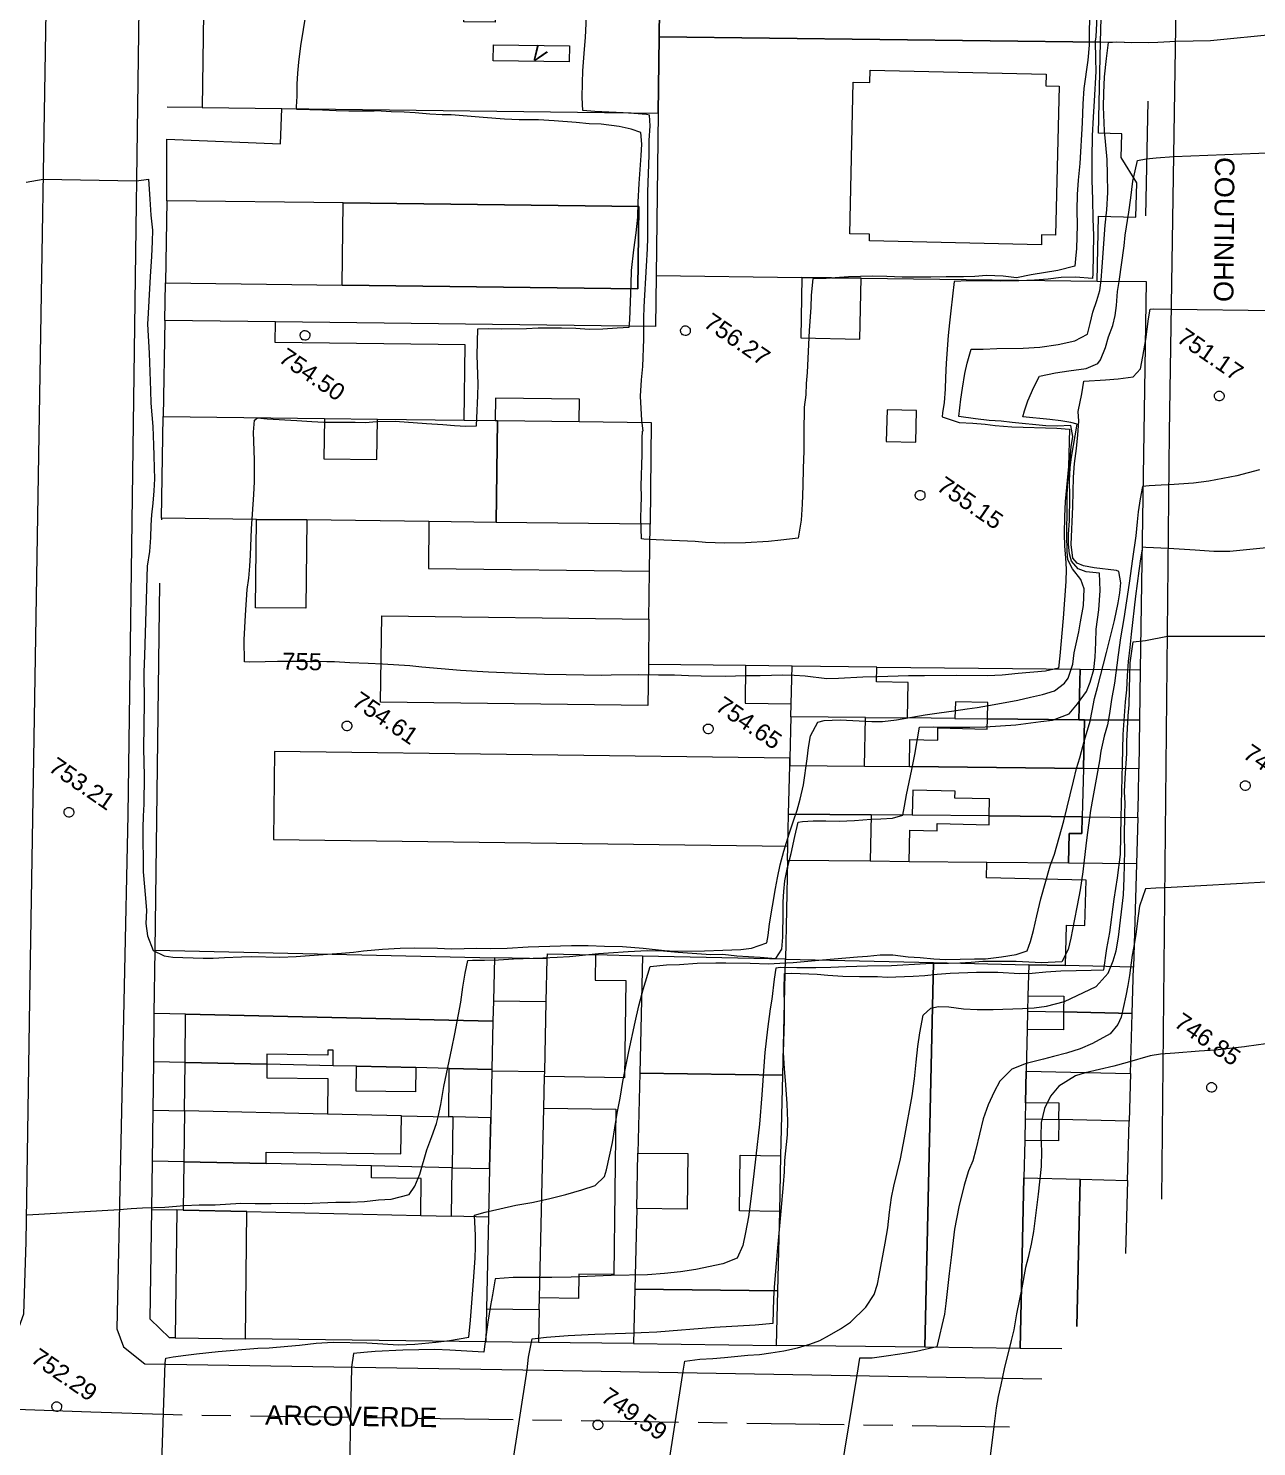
# Model space of a CAD drawing. Header units: metres. Extents: x 322294 to 7190115, y 7390841 to 10157759.
# Drawn here: x 323814.8 to 323940.9, y 7393465.1 to 7393610.8 of the extents above; entities that cross this region are included whole.
import ezdxf
from ezdxf.enums import TextEntityAlignment as Align

# ---------------------------------------------------------------- set-up
doc = ezdxf.new("R2010")
doc.units = ezdxf.units.M
doc.linetypes.add('T09', pattern=[17, 10, -2, 3, -2])
doc.layers.get('0').update_dxf_attribs({"lineweight": 18})
for name, color, linetype, lineweight in [('100_SIST_VIARIO_MEIO_FIO', 1, 'Continuous', 18), ('160_P_SIMP_ASF_TOP', 7, 'Continuous', 18), ('206_MURO_E_MURO_ARRIMO', 7, 'Continuous', 18), ('214_PROJ_BEIRAL_EDIF', 10, 'Continuous', 18), ('508_LM_SETOR_FISCAL', 136, 'T09', 18), ('600_CURVA_MESTRA', 14, 'Continuous', 18), ('602_CURVA_MESTRA_TOP', 24, 'Continuous', 18), ('604_CURVA_INTERM', 7, 'Continuous', 18), ('606_PTO_COTADO', 7, 'Continuous', 18), ('608_PTO_COTADO_INTERVIA', 1, 'Continuous', 18), ('624_SEGM_CURVA_MESTRA', 14, 'Continuous', 18), ('626_SEGM_CURVA_INTERM', 7, 'Continuous', 18)]:
    doc.layers.add(name, color=color, linetype=linetype, lineweight=lineweight)
doc.styles.add('Style-Arial', font='arial.ttf', dxfattribs={"height": 1.75})

# ---------------------------------------------------------------- blocks, each defined once
blk = doc.blocks.new('SP09')
at = {"color": 0, "linetype": 'Continuous'}
blk.add_lwpolyline([(-0.03, -0.51), (-0.14, -0.49), (-0.24, -0.46), (-0.31, -0.42), (-0.35, -0.39), (-0.42, -0.31), (-0.47, -0.24), (-0.51, -0.15), (-0.52, -0.09), (-0.52, 0.03), (-0.51, 0.11), (-0.48, 0.2), (-0.44, 0.27), (-0.4, 0.33), (-0.32, 0.39), (-0.23, 0.44), (-0.15, 0.48), (-0.1, 0.48), (-0.03, 0.48), (0.08, 0.48), (0.19, 0.44), (0.27, 0.4), (0.35, 0.32), (0.41, 0.23), (0.46, 0.11), (0.48, 0.03), (0.48, -0.03), (0.47, -0.08), (0.44, -0.21), (0.38, -0.3), (0.31, -0.38), (0.23, -0.44), (0.1, -0.49), (0.02, -0.51)], close=True, dxfattribs=at)
blk = doc.blocks.new('SP10')
at = {"color": 0, "linetype": 'Continuous'}
blk.add_lwpolyline([(-0.03, -0.51), (-0.14, -0.49), (-0.24, -0.46), (-0.31, -0.42), (-0.35, -0.39), (-0.42, -0.31), (-0.47, -0.24), (-0.51, -0.15), (-0.52, -0.09), (-0.52, 0.03), (-0.51, 0.11), (-0.48, 0.2), (-0.44, 0.27), (-0.4, 0.33), (-0.32, 0.39), (-0.23, 0.44), (-0.15, 0.48), (-0.1, 0.48), (-0.03, 0.48), (0.08, 0.48), (0.19, 0.44), (0.27, 0.4), (0.35, 0.32), (0.41, 0.23), (0.46, 0.11), (0.48, 0.03), (0.48, -0.03), (0.47, -0.08), (0.44, -0.21), (0.38, -0.3), (0.31, -0.38), (0.23, -0.44), (0.1, -0.49), (0.02, -0.51)], close=True, dxfattribs=at)

msp = doc.modelspace()

# ---------------------------------------------------------------- linework, layer by layer
at = {"layer": '100_SIST_VIARIO_MEIO_FIO'}
msp.add_lwpolyline([(323814.503, 7393486.094), (323814.272, 7393478.676), (323813.266, 7393475.902), (323811.73, 7393474.417), (323810.037, 7393473.714), (323717.84, 7393474.507), (323711.518, 7393474.609), (323708.275, 7393478.081), (323706.904, 7393518.817), (323706.725, 7393547.455), (323703.961, 7393677.601), (323704.617, 7393679.146), (323707.65, 7393680.853), (323709.296, 7393681.276), (323796.963, 7393679.866), (323812.382, 7393679.714), (323814.535, 7393678.986), (323816.455, 7393677.487), (323817.21, 7393676.281), (323817.574, 7393674.769), (323814.87, 7393510.927)], close=True, dxfattribs=at)
for points in [[(323931.209, 7393490.49), (323931.987, 7393569.289), (323933.633, 7393674.5), (323933.02, 7393676.011), (323931.361, 7393677.428), (323929.851, 7393677.844), (323832.274, 7393679.29), (323830.614, 7393679.009), (323829.236, 7393678.219), (323827.214, 7393675.605), (323826.76, 7393673.794), (323826.124, 7393615.368), (323824.97, 7393529.994)], [(323824.97, 7393529.994), (323823.843, 7393477.166), (323824.537, 7393475.332), (323826.706, 7393473.578), (323867.726, 7393472.931), (323918.866, 7393472.022)]]:
    msp.add_lwpolyline(points, dxfattribs=at)
at = {"layer": '206_MURO_E_MURO_ARRIMO'}
for p, q in [((323929.767, 7393603.315), (323929.517, 7393591.544)), ((323929.585, 7393584.781), (323928.979, 7393544.897)), ((323828.443, 7393560.471), (323828.441, 7393560.313)), ((323827.78, 7393516.089), (323828.276, 7393553.794)), ((323928.587, 7393524.942), (323928.293, 7393514.336)), ((323827.629, 7393504.616), (323827.694, 7393509.585)), ((323827.564, 7393499.649), (323827.629, 7393504.616)), ((323827.495, 7393494.413), (323827.564, 7393499.649)), ((323827.429, 7393489.438), (323827.495, 7393494.413)), ((323827.281, 7393478.167), (323827.429, 7393489.438)), ((323829.253, 7393476.233), (323827.281, 7393478.167)), ((323829.844, 7393476.226), (323829.253, 7393476.233)), ((323861.739, 7393475.834), (323837.046, 7393476.137)), ((323867.167, 7393475.767), (323861.739, 7393475.834)), ((323876.937, 7393475.647), (323867.167, 7393475.767))]:
    msp.add_line(p, q, dxfattribs=at)
for points in [[(323929.834, 7393609.328), (323924.905, 7393609.389)], [(323832.622, 7393602.668), (323829.002, 7393602.713)], [(323924.546, 7393584.843), (323929.585, 7393584.781)], [(323878.501, 7393550.087), (323878.561, 7393555.018)], [(323888.431, 7393545.318), (323878.445, 7393545.445)], [(323901.932, 7393545.169), (323893.204, 7393545.257)], [(323893.086, 7393540.063), (323893.117, 7393541.4)], [(323900.769, 7393539.986), (323905.057, 7393539.943)], [(323909.943, 7393539.893), (323913.274, 7393539.86)], [(323913.461, 7393529.868), (323905.563, 7393529.946)], [(323877.835, 7393515.48), (323873.024, 7393515.589)], [(323917.409, 7393509.823), (323921.107, 7393509.739)], [(323830.852, 7393504.543), (323827.629, 7393504.616)], [(323846.052, 7393504.201), (323839.252, 7393504.354)], [(323827.564, 7393499.649), (323830.791, 7393499.576)], [(323853.081, 7393499.072), (323857.942, 7393498.962)], [(323917.159, 7393498.742), (323920.616, 7393498.664)], [(323830.727, 7393494.34), (323827.495, 7393494.413)], [(323877.25, 7393489.525), (323877.379, 7393495.232)], [(323858.294, 7393493.716), (323850.002, 7393493.904)], [(323827.429, 7393489.438), (323830.008, 7393489.379)], [(323855.067, 7393488.814), (323858.231, 7393488.743)], [(323861.816, 7393479.224), (323861.739, 7393475.834)], [(323867.243, 7393479.156), (323867.167, 7393475.767)]]:
    msp.add_lwpolyline(points, dxfattribs=at)
at = {"layer": '214_PROJ_BEIRAL_EDIF'}
for points in [[(323832.622, 7393602.668), (323840.798, 7393602.567), (323879.446, 7393602.088), (323879.544, 7393609.951), (323879.718, 7393623.95), (323873.514, 7393624.027), (323862.859, 7393624.16), (323862.703, 7393611.461), (323859.489, 7393611.494), (323859.522, 7393614.478), (323849.877, 7393614.597), (323849.846, 7393611.982), (323837.235, 7393612.14), (323837.266, 7393614.752), (323832.774, 7393614.807)], [(323924.905, 7393609.389), (323879.544, 7393609.951), (323879.446, 7393602.088), (323879.239, 7393585.407), (323894.229, 7393585.221), (323900.313, 7393585.145), (323924.546, 7393584.843), (323924.696, 7393591.515), (323928.534, 7393591.418), (323928.613, 7393594.928), (323927.029, 7393597.554), (323927.083, 7393599.966), (323924.684, 7393600.022)], [(323870.338, 7393609.016), (323870.323, 7393607.365), (323862.507, 7393607.461), (323862.523, 7393609.111)], [(323919.296, 7393606.116), (323919.261, 7393604.916), (323920.634, 7393604.884), (323920.283, 7393589.569), (323918.838, 7393589.602), (323918.822, 7393588.57), (323901.153, 7393588.971), (323901.17, 7393589.65), (323899.14, 7393589.696), (323899.489, 7393605.291), (323901.195, 7393605.249), (323901.222, 7393606.528)], [(323840.798, 7393602.567), (323879.446, 7393602.088), (323879.239, 7393585.407), (323879.174, 7393580.165), (323840.134, 7393580.645), (323828.778, 7393580.784), (323828.842, 7393584.658), (323846.987, 7393584.432), (323877.369, 7393584.058), (323877.472, 7393592.486), (323847.082, 7393592.865), (323828.981, 7393593.091), (323828.995, 7393599.411), (323840.647, 7393598.929)], [(323828.981, 7393593.091), (323828.842, 7393584.658), (323846.987, 7393584.432), (323847.082, 7393592.865)], [(323846.987, 7393584.432), (323847.082, 7393592.865), (323877.472, 7393592.486), (323877.369, 7393584.058)], [(323900.313, 7393585.145), (323894.229, 7393585.221), (323894.093, 7393579.007), (323900.168, 7393578.868)], [(323840.134, 7393580.645), (323828.778, 7393580.784), (323828.616, 7393570.926), (323845.165, 7393570.722), (323850.615, 7393570.656), (323859.525, 7393570.546), (323859.622, 7393578.28), (323840.107, 7393578.516)], [(323862.72, 7393570.507), (323862.936, 7393570.504), (323871.342, 7393570.401), (323871.369, 7393572.689), (323862.747, 7393572.792)], [(323845.165, 7393570.722), (323845.117, 7393566.582), (323850.561, 7393566.512), (323850.615, 7393570.656), (323859.525, 7393570.546), (323862.72, 7393570.507), (323862.936, 7393570.504), (323862.801, 7393560.045), (323855.904, 7393560.131), (323843.371, 7393560.286), (323838.202, 7393560.35), (323828.443, 7393560.471), (323828.616, 7393570.926)], [(323871.342, 7393570.401), (323878.747, 7393570.31), (323878.62, 7393559.849), (323862.801, 7393560.045), (323862.936, 7393570.504)], [(323905.995, 7393571.539), (323902.962, 7393571.606), (323902.884, 7393568.362), (323905.926, 7393568.289)], [(323838.202, 7393560.35), (323843.371, 7393560.286), (323843.265, 7393551.217), (323838.09, 7393551.273)], [(323878.561, 7393555.018), (323878.62, 7393559.849), (323862.801, 7393560.045), (323855.904, 7393560.131), (323855.847, 7393555.298)], [(323878.501, 7393550.087), (323878.445, 7393545.445), (323878.396, 7393541.235), (323850.94, 7393541.579), (323851.052, 7393550.426)], [(323893.117, 7393541.4), (323893.204, 7393545.257), (323888.431, 7393545.318), (323888.381, 7393541.458)], [(323909.943, 7393539.893), (323905.057, 7393539.943), (323905.143, 7393543.571), (323901.893, 7393543.641), (323901.932, 7393545.169), (323922.801, 7393544.959), (323922.684, 7393539.765), (323913.274, 7393539.86), (323913.313, 7393541.535), (323909.982, 7393541.611)], [(323923.247, 7393539.759), (323922.684, 7393539.765), (323922.801, 7393544.959), (323928.979, 7393544.897), (323928.9, 7393539.703)], [(323892.973, 7393535.058), (323900.66, 7393534.982), (323900.769, 7393539.986), (323893.086, 7393540.063), (323892.991, 7393535.823)], [(323923.135, 7393534.761), (323905.258, 7393534.937), (323905.322, 7393537.714), (323908.167, 7393537.655), (323908.192, 7393538.911), (323913.249, 7393538.79), (323913.274, 7393539.86), (323922.684, 7393539.765), (323923.247, 7393539.759)], [(323923.135, 7393534.761), (323923.247, 7393539.759), (323928.9, 7393539.703), (323928.824, 7393534.705)], [(323892.991, 7393535.823), (323840.051, 7393536.483), (323839.948, 7393527.437), (323892.786, 7393526.778), (323892.86, 7393530.072), (323892.973, 7393535.058)], [(323900.66, 7393534.982), (323905.258, 7393534.937), (323923.135, 7393534.761), (323923.024, 7393529.773), (323913.461, 7393529.868), (323913.501, 7393531.622), (323909.932, 7393531.704), (323909.947, 7393532.434), (323905.621, 7393532.526), (323905.563, 7393529.946), (323901.347, 7393529.988), (323892.86, 7393530.072), (323892.973, 7393535.058)], [(323923.135, 7393534.761), (323923.024, 7393529.773), (323928.72, 7393529.717), (323928.783, 7393531.985), (323928.824, 7393534.705)], [(323892.86, 7393530.072), (323901.347, 7393529.988), (323901.238, 7393525.213), (323892.752, 7393525.297), (323892.786, 7393526.778)], [(323921.611, 7393525.011), (323913.222, 7393525.094), (323905.251, 7393525.173), (323905.318, 7393528.405), (323908.099, 7393528.341), (323908.117, 7393529.093), (323913.441, 7393528.971), (323913.461, 7393529.868), (323923.024, 7393529.773), (323922.985, 7393528.054), (323921.684, 7393528.085)], [(323921.611, 7393525.011), (323921.684, 7393528.085), (323922.985, 7393528.054), (323923.024, 7393529.773), (323928.72, 7393529.717), (323928.587, 7393524.942)], [(323921.292, 7393514.495), (323921.385, 7393518.664), (323923.298, 7393518.625), (323923.409, 7393523.278), (323913.188, 7393523.507), (323913.222, 7393525.094), (323905.251, 7393525.173), (323901.238, 7393525.213), (323892.752, 7393525.297), (323892.523, 7393515.148), (323907.741, 7393514.803), (323917.516, 7393514.581)], [(323862.533, 7393510.885), (323862.486, 7393508.797), (323830.912, 7393509.512), (323827.694, 7393509.585), (323827.78, 7393516.089), (323862.633, 7393515.297)], [(323862.533, 7393510.885), (323867.959, 7393510.817), (323868.057, 7393515.174), (323862.633, 7393515.297)], [(323873.024, 7393515.589), (323872.991, 7393512.994), (323876.127, 7393512.953), (323876.004, 7393502.975), (323867.784, 7393503.081), (323867.795, 7393503.566), (323867.959, 7393510.817), (323868.057, 7393515.174), (323868.069, 7393515.701)], [(323892.523, 7393515.148), (323877.835, 7393515.48), (323877.564, 7393503.432), (323892.253, 7393503.244)], [(323891.751, 7393481.075), (323891.936, 7393489.238), (323892.066, 7393494.959), (323892.253, 7393503.244), (323892.523, 7393515.148), (323907.741, 7393514.803), (323906.85, 7393475.279), (323891.625, 7393475.466)], [(323917.159, 7393498.742), (323917.109, 7393496.524), (323917.023, 7393492.667), (323916.629, 7393475.159), (323906.85, 7393475.279), (323907.741, 7393514.803), (323917.516, 7393514.581), (323917.444, 7393511.398), (323917.409, 7393509.823), (323917.366, 7393507.929), (323917.269, 7393503.639), (323917.197, 7393500.403)], [(323921.107, 7393509.739), (323928.161, 7393509.578), (323928.293, 7393514.336), (323921.292, 7393514.495), (323917.516, 7393514.581), (323917.444, 7393511.398), (323921.124, 7393511.35)], [(323858.001, 7393503.932), (323854.562, 7393504.009), (323848.473, 7393504.146), (323846.052, 7393504.201), (323846.07, 7393505.806), (323845.537, 7393505.807), (323845.531, 7393505.302), (323839.263, 7393505.392), (323839.252, 7393504.354), (323830.852, 7393504.543), (323830.912, 7393509.512), (323862.486, 7393508.797), (323862.373, 7393503.833)], [(323921.107, 7393509.739), (323921.088, 7393507.883), (323917.366, 7393507.929), (323917.269, 7393503.639), (323927.989, 7393503.395), (323928.161, 7393509.578)], [(323830.852, 7393504.543), (323839.252, 7393504.354), (323839.237, 7393502.948), (323845.53, 7393502.878), (323845.489, 7393499.243), (323830.791, 7393499.576)], [(323848.473, 7393504.146), (323854.562, 7393504.009), (323854.53, 7393501.522), (323848.445, 7393501.595)], [(323862.261, 7393498.864), (323858.361, 7393498.952), (323857.942, 7393498.962), (323858.001, 7393503.932), (323862.373, 7393503.833), (323862.369, 7393503.631)], [(323867.784, 7393503.081), (323867.795, 7393503.566), (323862.369, 7393503.631), (323862.261, 7393498.864), (323862.142, 7393493.629), (323862.03, 7393488.657), (323861.816, 7393479.224), (323867.243, 7393479.156), (323867.27, 7393480.349), (323867.71, 7393499.831)], [(323891.936, 7393489.238), (323887.806, 7393489.294), (323887.883, 7393495.013), (323892.066, 7393494.959), (323892.253, 7393503.244), (323877.564, 7393503.432), (323877.379, 7393495.232), (323882.501, 7393495.174), (323882.43, 7393489.464), (323877.25, 7393489.525), (323877.064, 7393481.256), (323891.751, 7393481.075)], [(323920.616, 7393498.664), (323920.635, 7393500.361), (323917.197, 7393500.403), (323917.269, 7393503.639), (323927.989, 7393503.395), (323927.853, 7393498.501)], [(323830.727, 7393494.34), (323839.182, 7393494.148), (323839.194, 7393495.315), (323853.03, 7393495.142), (323853.081, 7393499.072), (323845.489, 7393499.243), (323830.791, 7393499.576)], [(323858.361, 7393498.952), (323858.294, 7393493.716), (323862.142, 7393493.629), (323862.261, 7393498.864)], [(323867.27, 7393480.349), (323867.71, 7393499.831), (323875.105, 7393499.735), (323874.896, 7393482.735), (323871.299, 7393482.776), (323871.272, 7393480.297)], [(323920.616, 7393498.664), (323920.591, 7393496.476), (323917.109, 7393496.524), (323917.023, 7393492.667), (323922.8, 7393492.536), (323927.684, 7393492.426), (323927.853, 7393498.501)], [(323850.002, 7393493.904), (323839.182, 7393494.148), (323830.727, 7393494.34), (323830.666, 7393489.365), (323837.204, 7393489.217), (323855.067, 7393488.814), (323855.108, 7393492.602), (323849.989, 7393492.668)], [(323858.231, 7393488.743), (323858.294, 7393493.716), (323862.142, 7393493.629), (323862.03, 7393488.657)], [(323830.666, 7393489.365), (323830.008, 7393489.379), (323829.844, 7393476.226), (323837.046, 7393476.137), (323837.204, 7393489.217)], [(323876.937, 7393475.647), (323891.625, 7393475.466), (323891.751, 7393481.075), (323877.064, 7393481.256)]]:
    msp.add_lwpolyline(points, close=True, dxfattribs=at)
for points in [[(323879.718, 7393623.95), (323879.544, 7393609.951), (323924.905, 7393609.389), (323925.053, 7393615.7)], [(323916.629, 7393475.159), (323917.023, 7393492.667), (323922.8, 7393492.536), (323922.455, 7393477.392)], [(323922.455, 7393477.392), (323922.8, 7393492.536), (323927.684, 7393492.426)], [(323927.684, 7393492.426), (323927.476, 7393484.904)], [(323920.927, 7393475.106), (323916.629, 7393475.159)]]:
    msp.add_lwpolyline(points, dxfattribs=at)
at = {"layer": '508_LM_SETOR_FISCAL'}
msp.add_lwpolyline([(323915.551, 7393467.062), (323829.626, 7393468.313), (323821.162, 7393468.607), (323807.948, 7393469.065), (323790.991, 7393468.937), (323762.07, 7393469.059), (323744.269, 7393469.368), (323702.866, 7393469.985), (323690.669, 7393470.167), (323616.945, 7393471.187), (323593.692, 7393471.468)], dxfattribs=at)
at = {"layer": '600_CURVA_MESTRA', "elevation": 755}
for points in [[(323924.594, 7393613.384), (323924.422, 7393609.95), (323924.36, 7393609.507), (323924.392, 7393607.678), (323924.398, 7393606.378), (323924.242, 7393603.356), (323924.129, 7393601.688), (323924.037, 7393599.75), (323924.002, 7393597.471), (323924.003, 7393595.191), (323924.067, 7393593.232), (323924.107, 7393591.239), (323924.168, 7393589.524), (323924.101, 7393585.606), (323924.078, 7393585.113), (323922.338, 7393585.227), (323920.848, 7393585.193), (323919.525, 7393585.033), (323918.112, 7393584.935), (323916.494, 7393584.856), (323914.577, 7393584.836), (323911.266, 7393584.851), (323909.864, 7393584.806), (323909.531, 7393581.773), (323909.377, 7393580.557), (323909.246, 7393579.252), (323909.045, 7393576.395), (323908.957, 7393574.94), (323908.936, 7393573.742), (323908.849, 7393572.359), (323908.646, 7393571.286), (323908.625, 7393570.9), (323910.392, 7393570.295), (323911.762, 7393570.241), (323913.033, 7393570.133), (323914.066, 7393569.995), (323915.798, 7393569.851), (323920.417, 7393569.727), (323921.725, 7393569.619), (323921.601, 7393565.776), (323921.249, 7393562.186), (323921.185, 7393560.641), (323921.154, 7393558.88), (323921.204, 7393557.609), (323921.305, 7393556.413), (323921.353, 7393555.228), (323921.343, 7393553.974), (323921.069, 7393550.197), (323920.731, 7393546.343), (323920.575, 7393545.055), (323919.249, 7393544.765), (323916.421, 7393544.496), (323914.799, 7393544.323), (323913.284, 7393544.27), (323910.05, 7393544.293), (323906.822, 7393544.287), (323905.182, 7393544.284), (323901.994, 7393544.178), (323900.482, 7393544.148), (323897.97, 7393544.002), (323896.771, 7393543.951), (323894.567, 7393544.238), (323893.436, 7393544.322), (323892.246, 7393544.337), (323889.941, 7393544.281), (323888.473, 7393544.281), (323887.396, 7393544.231), (323886.356, 7393544.217), (323883.863, 7393544.24), (323882.56, 7393544.285), (323881.129, 7393544.356), (323879.476, 7393544.35), (323877.419, 7393544.39), (323874.633, 7393544.324), (323873.631, 7393544.295), (323869.999, 7393544.373), (323867.789, 7393544.421), (323862.033, 7393544.656), (323859.137, 7393544.835), (323855.161, 7393545.172), (323853.939, 7393545.282), (323851.137, 7393545.457), (323849.674, 7393545.551), (323847.772, 7393545.606), (323846.204, 7393545.723), (323845.433, 7393545.727)], [(323840.347, 7393545.737), (323839.075, 7393545.724), (323837.457, 7393545.681), (323836.946, 7393545.698), (323836.941, 7393547.987), (323837.066, 7393550.515), (323837.226, 7393553.127), (323837.394, 7393554.321), (323837.514, 7393555.548), (323837.593, 7393556.664), (323837.688, 7393559.377), (323837.928, 7393562.897), (323837.996, 7393564.198), (323837.997, 7393566.475), (323837.873, 7393569.309), (323837.97, 7393570.559), (323838.285, 7393570.773), (323839.286, 7393570.674), (323842.331, 7393570.518), (323843.874, 7393570.405), (323845.098, 7393570.352), (323846.358, 7393570.333), (323848.33, 7393570.34), (323849.346, 7393570.311), (323850.541, 7393570.417), (323852.454, 7393570.438), (323855.667, 7393570.203), (323857.333, 7393570.098), (323858.547, 7393569.995), (323859.705, 7393569.932), (323860.779, 7393569.947), (323860.842, 7393570.752), (323860.939, 7393573.081), (323860.966, 7393574.24), (323860.865, 7393577.216), (323860.913, 7393579.929), (323862.05, 7393579.95), (323863.407, 7393579.921), (323865.929, 7393579.977), (323867.144, 7393580.027), (323869.531, 7393580.048), (323871.005, 7393580.009), (323872.381, 7393579.902), (323873.783, 7393579.914), (323875.232, 7393580.017), (323876.479, 7393580.087), (323876.536, 7393580.87), (323876.666, 7393584.517), (323876.727, 7393585.93), (323876.942, 7393588.034), (323877.185, 7393589.786), (323877.369, 7393591.416), (323877.405, 7393592.935), (323877.495, 7393594.85), (323877.699, 7393597.733), (323877.764, 7393598.92), (323877.681, 7393600.108), (323876.692, 7393600.463), (323875.436, 7393600.72), (323873.609, 7393600.957), (323872.35, 7393601.002), (323871.044, 7393601.13), (323868.762, 7393601.312), (323867.173, 7393601.403), (323865.182, 7393601.402), (323863.683, 7393601.473), (323861.489, 7393601.635), (323859.437, 7393601.834), (323858.179, 7393601.911), (323857.258, 7393601.93), (323855.988, 7393602), (323854.483, 7393602.135), (323853.354, 7393602.2), (323852.018, 7393602.223), (323850.494, 7393602.316), (323850.273, 7393602.304), (323847.692, 7393602.309), (323846.376, 7393602.332), (323844.964, 7393602.403), (323842.319, 7393602.487), (323842.307, 7393602.76), (323842.359, 7393603.829), (323842.366, 7393605.084), (323842.439, 7393606.188), (323842.536, 7393607.339), (323842.753, 7393609.015), (323843.286, 7393612.359)]]:
    msp.add_lwpolyline(points, dxfattribs=at)
at = {"layer": '600_CURVA_MESTRA', "elevation": 750, "flags": 128}
msp.add_lwpolyline([(323864.438, 7393462.758), (323866.008, 7393472.958), (323866.118, 7393474.264), (323866.517, 7393476.137), (323867.97, 7393476.293), (323870.219, 7393476.497), (323872.936, 7393476.622), (323876.111, 7393476.725), (323879.313, 7393476.87), (323885.253, 7393477.345), (323889.427, 7393477.563), (323891.265, 7393477.733), (323891.349, 7393480.295), (323891.405, 7393481.457), (323891.6, 7393483.881), (323891.722, 7393485.119), (323892.08, 7393489.25), (323892.343, 7393492.004), (323892.446, 7393493.304), (323892.467, 7393494.465), (323892.725, 7393497.089), (323892.771, 7393498.5), (323892.703, 7393500.293), (323892.586, 7393502.228), (323892.417, 7393503.908), (323892.316, 7393505.565), (323892.423, 7393508.887), (323892.429, 7393510.434), (323892.391, 7393511.988), (323892.429, 7393513.671), (323893.173, 7393513.731), (323895.779, 7393513.606), (323896.868, 7393513.514), (323898.426, 7393513.416), (323900.139, 7393513.369), (323901.981, 7393513.367), (323902.99, 7393513.318), (323905.643, 7393513.403), (323906.842, 7393513.49), (323908.106, 7393513.618), (323909.447, 7393513.717), (323912.147, 7393513.818), (323914.344, 7393513.804), (323916.572, 7393513.695), (323917.882, 7393513.73), (323919.284, 7393513.848), (323920.811, 7393513.953), (323922.393, 7393513.997), (323923.935, 7393514.018), (323925.234, 7393514.073), (323925.553, 7393516.255), (323925.844, 7393517.899), (323926.285, 7393521.319), (323926.64, 7393523.5), (323926.952, 7393525.917), (323927.031, 7393529.73), (323927.149, 7393535.19), (323927.222, 7393538.232), (323927.462, 7393541.607), (323927.584, 7393542.846), (323927.658, 7393544.298), (323927.774, 7393545.758), (323927.939, 7393547.185), (323928.074, 7393548.548), (323928.526, 7393552.444), (323928.882, 7393555.05), (323929.05, 7393556.304), (323929.235, 7393557.511), (323929.554, 7393557.499), (323931.869, 7393557.4), (323934.625, 7393557.214), (323936.522, 7393557.074), (323938.169, 7393557.085), (323942.616, 7393557.53)], dxfattribs=at)
at = {"layer": '604_CURVA_INTERM', "flags": 128}
for points, elevation in [([(323923.806, 7393612.288), (323923.73, 7393610.727), (323923.725, 7393609.093), (323923.6, 7393607.531), (323923.193, 7393604.621), (323923.076, 7393603.052), (323923.001, 7393601.103), (323922.783, 7393596.912), (323922.611, 7393595.211), (323922.5, 7393593.723), (323922.474, 7393592.129), (323922.496, 7393590.586), (323922.432, 7393588.193), (323922.321, 7393587.13), (323922.261, 7393586.37), (323920.527, 7393585.91), (323917.775, 7393585.469), (323916.276, 7393585.175), (323914.886, 7393585.34), (323913.195, 7393585.42), (323911.971, 7393585.314), (323910.825, 7393585.287), (323909.049, 7393585.279), (323907.473, 7393585.244), (323904.508, 7393585.252), (323902.945, 7393585.306), (323901.494, 7393585.33), (323900.252, 7393585.321), (323899.017, 7393585.27), (323896.71, 7393585.106), (323895.353, 7393585.054), (323895.159, 7393583.393), (323895.131, 7393582.114), (323894.962, 7393579.745), (323894.751, 7393575.44), (323894.659, 7393574.315), (323894.616, 7393573.156), (323894.461, 7393571.868), (323894.424, 7393569.25), (323894.419, 7393567.351), (323894.358, 7393565.598), (323894.326, 7393563.801), (323894.257, 7393561.897), (323894.153, 7393560.259), (323893.84, 7393558.424), (323892.048, 7393558.197), (323890.796, 7393558.086), (323888.412, 7393557.95), (323886.317, 7393557.919), (323884.326, 7393557.987), (323883.268, 7393558.07), (323879.237, 7393558.238), (323877.995, 7393558.301), (323877.729, 7393558.338), (323877.685, 7393560.502), (323877.719, 7393561.595), (323877.727, 7393562.668), (323877.703, 7393563.8), (323877.82, 7393567.03), (323877.802, 7393568.703), (323877.848, 7393569.423), (323877.909, 7393569.452), (323877.791, 7393570.499), (323877.646, 7393573), (323877.744, 7393574.682), (323877.874, 7393576.069), (323877.989, 7393578.862), (323877.976, 7393581.028), (323878.021, 7393582.181), (323878.239, 7393586.36), (323878.347, 7393588.159), (323878.39, 7393589.268), (323878.402, 7393591.411), (323878.378, 7393593.998), (323878.515, 7393597.785), (323878.517, 7393599.294), (323878.641, 7393600.787), (323878.58, 7393601.872), (323878.248, 7393601.95), (323876.97, 7393602.064), (323875.868, 7393602.14), (323872.958, 7393602.257), (323871.725, 7393602.36), (323871.661, 7393603.715), (323871.688, 7393605.221), (323871.729, 7393606.442), (323871.883, 7393608.663), (323872, 7393609.867), (323872.099, 7393612.019)], 756), ([(323814.519, 7393594.99), (323816.263, 7393595.296), (323825.851, 7393595.153), (323827.082, 7393595.313), (323827.238, 7393593.241), (323827.35, 7393591.601), (323827.494, 7393590.059), (323827.482, 7393588.892), (323827.409, 7393587.353), (323827.266, 7393585.305), (323827.145, 7393582.794), (323827.06, 7393581.555), (323827.012, 7393580.424), (323827.161, 7393577.424), (323827.298, 7393573.608), (323827.35, 7393572.287), (323827.538, 7393569.891), (323827.622, 7393567.979), (323827.639, 7393566.925), (323827.685, 7393565.595), (323827.699, 7393564.519), (323827.644, 7393563.272), (323827.542, 7393562.008), (323827.396, 7393560.823), (323827.332, 7393559.739), (323827.291, 7393558.494), (323827.189, 7393557.037), (323826.953, 7393555.525), (323826.671, 7393546.359), (323826.602, 7393544.648), (323826.639, 7393541.519), (323826.569, 7393536.802), (323826.649, 7393533.983), (323826.609, 7393531.076), (323826.543, 7393529.848), (323826.525, 7393528.637), (323826.539, 7393524.129), (323826.786, 7393521.413), (323826.876, 7393520.164), (323826.836, 7393518.833), (323826.981, 7393517.558), (323827.571, 7393516.05), (323828.696, 7393515.497), (323829.609, 7393515.344), (323832.698, 7393515.251), (323833.735, 7393515.243), (323834.909, 7393515.311), (323836.666, 7393515.38), (323837.677, 7393515.439), (323840.588, 7393515.371), (323842.275, 7393515.427), (323845.471, 7393515.685), (323846.931, 7393515.763), (323848.17, 7393515.872), (323849.195, 7393516.006), (323851.153, 7393516.191), (323852.946, 7393516.296), (323854.392, 7393516.335), (323856.774, 7393516.29), (323858.232, 7393516.224), (323859.536, 7393516.252), (323860.743, 7393516.297), (323862.26, 7393516.264), (323863.958, 7393516.3), (323866.101, 7393516.419), (323867.2, 7393516.466), (323870.54, 7393516.564), (323872.254, 7393516.553), (323873.957, 7393516.49), (323875.79, 7393516.458), (323877.907, 7393516.292), (323880.097, 7393516.039), (323881.156, 7393515.992), (323884.216, 7393516.016), (323886.111, 7393516.075), (323887.943, 7393516.165), (323889.051, 7393516.278), (323890.601, 7393516.84), (323890.744, 7393517.579), (323890.892, 7393518.786), (323891.502, 7393522.418), (323891.7, 7393523.519), (323891.978, 7393524.844), (323892.378, 7393526.242), (323892.923, 7393528.027), (323893.373, 7393529.356), (323893.731, 7393530.48), (323894.048, 7393531.596), (323894.389, 7393533.084), (323894.745, 7393535.726), (323894.899, 7393536.905), (323895.114, 7393538.104), (323895.843, 7393539.52), (323896.496, 7393539.678), (323898.159, 7393539.751), (323901.402, 7393539.564), (323902.514, 7393539.578), (323903.922, 7393539.74), (323906.869, 7393540.254), (323908.309, 7393540.479), (323909.829, 7393540.662), (323911.199, 7393540.875), (323912.23, 7393541.017), (323913.959, 7393541.31), (323916.411, 7393541.775), (323917.691, 7393542.086), (323918.945, 7393542.342), (323920.162, 7393542.72), (323921.205, 7393543.533), (323921.586, 7393544.035), (323922.045, 7393545.466), (323922.202, 7393546.632), (323922.676, 7393548.792), (323922.834, 7393549.836), (323923.138, 7393551.482), (323923.207, 7393553.225), (323922.869, 7393554.18), (323922.012, 7393555.276), (323921.539, 7393556.19), (323921.458, 7393557.05), (323921.425, 7393558.761), (323921.474, 7393561.559), (323921.468, 7393562.593), (323921.511, 7393563.788), (323921.772, 7393566.592), (323921.879, 7393567.791), (323922.037, 7393568.871), (323921.835, 7393569.992), (323920.439, 7393569.918), (323919.278, 7393569.975), (323915.812, 7393570.314), (323914.694, 7393570.45), (323913.46, 7393570.508), (323912.053, 7393570.684), (323910.339, 7393570.925), (323910.548, 7393572.698), (323910.704, 7393573.827), (323910.94, 7393575.339), (323911.195, 7393576.401), (323911.596, 7393577.835), (323911.752, 7393577.85), (323912.853, 7393577.846), (323914.244, 7393577.912), (323916.957, 7393577.943), (323918.661, 7393578.06), (323920.532, 7393578.33), (323922.273, 7393578.712), (323923.574, 7393579.372), (323923.819, 7393580.489), (323924.108, 7393581.637), (323924.512, 7393582.827), (323924.825, 7393583.885), (323924.963, 7393584.918), (323925.081, 7393586.292), (323925.386, 7393590.593), (323925.559, 7393592.172), (323925.648, 7393593.929), (323925.628, 7393595.774), (323925.59, 7393597.328), (323925.314, 7393600.269), (323925.213, 7393602.739), (323925.226, 7393604.137), (323925.308, 7393605.814), (323925.502, 7393607.706), (323925.726, 7393609.359), (323926.542, 7393609.418), (323928.114, 7393609.358), (323930.794, 7393609.376), (323932.616, 7393609.481), (323936.185, 7393609.548), (323943.09, 7393610.254)], 754), ([(323814.633, 7393488.878), (323824.104, 7393489.43), (323825.328, 7393489.52), (323826.494, 7393489.594), (323828.772, 7393489.681), (323830.777, 7393489.846), (323832.306, 7393489.901), (323833.962, 7393489.894), (323836.575, 7393490.079), (323838.064, 7393490.041), (323839.689, 7393490.042), (323841.395, 7393490.072), (323843.073, 7393490.062), (323846.348, 7393490.169), (323847.829, 7393490.172), (323849.272, 7393490.262), (323850.725, 7393490.418), (323852.038, 7393490.476), (323853.866, 7393490.968), (323854.446, 7393491.831), (323854.967, 7393493.051), (323855.69, 7393495.574), (323856.204, 7393496.943), (323856.674, 7393498.282), (323856.838, 7393498.945), (323857.112, 7393500.212), (323857.422, 7393502.061), (323858.266, 7393505.981), (323858.582, 7393507.485), (323859.176, 7393510.74), (323859.401, 7393512.271), (323859.636, 7393513.71), (323859.889, 7393515.016), (323860.38, 7393515.043), (323861.601, 7393515.055), (323863.06, 7393515.097), (323864.576, 7393515.185), (323867.612, 7393515.299), (323869.082, 7393515.357), (323870.354, 7393515.444), (323873.309, 7393515.722), (323874.356, 7393515.816), (323876.36, 7393515.946), (323878.322, 7393516.031), (323879.992, 7393516.026), (323881.518, 7393515.865), (323884.863, 7393515.633), (323886.089, 7393515.653), (323887.538, 7393515.485), (323889.925, 7393515.376), (323891.545, 7393515.211), (323892.154, 7393516.188), (323892.256, 7393517.415), (323892.303, 7393519.978), (323892.311, 7393521.051), (323892.358, 7393522.11), (323892.475, 7393523.218), (323892.737, 7393524.59), (323893.133, 7393526.016), (323893.502, 7393527.776), (323893.848, 7393529.236), (323894.284, 7393529.288), (323895.373, 7393529.355), (323896.671, 7393529.374), (323898.038, 7393529.334), (323899.609, 7393529.397), (323901.336, 7393529.547), (323902.34, 7393529.561), (323903.517, 7393529.652), (323904.575, 7393529.957), (323904.77, 7393530.878), (323904.969, 7393532.051), (323905.529, 7393534.638), (323905.818, 7393536.173), (323906.29, 7393539.002), (323907.772, 7393539.041), (323908.989, 7393538.995), (323911.485, 7393538.993), (323913.047, 7393539.026), (323916.181, 7393539.229), (323918.749, 7393539.579), (323919.96, 7393539.718), (323921.691, 7393540.351), (323922.533, 7393541.385), (323923.468, 7393542.66), (323923.827, 7393543.626), (323924.194, 7393544.939), (323924.329, 7393546.18), (323924.41, 7393547.713), (323924.461, 7393549.06), (323924.728, 7393551.059), (323924.859, 7393553.055), (323924.782, 7393554.817), (323923.407, 7393554.964), (323922.602, 7393555.281), (323921.918, 7393556.038), (323921.694, 7393556.807), (323921.603, 7393557.808), (323921.622, 7393558.813), (323921.713, 7393560.198), (323921.738, 7393562.699), (323921.721, 7393564.36), (323921.766, 7393565.663), (323921.918, 7393566.734), (323922.492, 7393570.136), (323921.854, 7393570.319), (323920.816, 7393570.485), (323919.691, 7393570.613), (323916.929, 7393570.882), (323917.087, 7393571.501), (323917.433, 7393572.537), (323918.036, 7393573.929), (323918.62, 7393575.081), (323920.261, 7393575.423), (323921.639, 7393575.63), (323923.437, 7393575.865), (323924.633, 7393576.354), (323924.891, 7393576.748), (323925.393, 7393578.028), (323925.709, 7393579.109), (323926.176, 7393580.268), (323926.398, 7393581.316), (323926.539, 7393582.335), (323926.657, 7393583.781), (323926.82, 7393584.797), (323927.314, 7393588.471), (323927.425, 7393589.571), (323927.8, 7393591.921), (323928.005, 7393593.405), (323928.201, 7393595.089), (323928.698, 7393597.246), (323929.59, 7393597.398), (323930.612, 7393597.51), (323932.43, 7393597.626), (323942.918, 7393598.054)], 753), ([(323828.423, 7393462.391), (323828.811, 7393473.684), (323828.892, 7393474.153), (323829.628, 7393474.303), (323830.922, 7393474.459), (323832.023, 7393474.614), (323834.261, 7393474.837), (323838.321, 7393475.17), (323839.492, 7393475.216), (323841.4, 7393475.399), (323842.619, 7393475.497), (323844.308, 7393475.697), (323846.053, 7393475.786), (323849.528, 7393475.743), (323851.185, 7393475.614), (323852.746, 7393475.538), (323854.453, 7393475.605), (323856.63, 7393475.81), (323858.019, 7393475.961), (323860.015, 7393476.326), (323860.19, 7393478.049), (323860.522, 7393482.513), (323860.653, 7393484.473), (323860.703, 7393485.554), (323860.705, 7393486.741), (323860.59, 7393488.856), (323861.693, 7393489.155), (323863.181, 7393489.505), (323864.842, 7393489.858), (323866.473, 7393490.133), (323868.187, 7393490.511), (323869.973, 7393490.959), (323871.611, 7393491.437), (323872.978, 7393491.894), (323873.944, 7393492.808), (323874.147, 7393493.493), (323874.758, 7393496.312), (323875.235, 7393499.343), (323875.538, 7393500.881), (323875.816, 7393502.594), (323876.457, 7393505.67), (323877.104, 7393508.683), (323877.483, 7393510.35), (323877.918, 7393512.028), (323878.623, 7393514.418), (323880.303, 7393514.588), (323881.643, 7393514.615), (323883.467, 7393514.747), (323885.365, 7393514.792), (323886.394, 7393514.789), (323888.901, 7393514.732), (323890.797, 7393514.669), (323891.949, 7393514.74), (323893.334, 7393514.797), (323896.342, 7393515.099), (323899.935, 7393515.388), (323900.949, 7393515.469), (323902.26, 7393515.613), (323903.574, 7393515.585), (323905.136, 7393515.387), (323906.38, 7393515.31), (323907.779, 7393515.176), (323909.013, 7393515.118), (323911.959, 7393515.172), (323913.097, 7393515.204), (323914.711, 7393515.383), (323916.239, 7393515.632), (323917.357, 7393516.006), (323917.694, 7393516.975), (323918.008, 7393518.106), (323918.368, 7393519.604), (323918.752, 7393521.366), (323919.713, 7393524.732), (323920.162, 7393525.952), (323921.138, 7393529.357), (323922.12, 7393533.461), (323922.439, 7393534.757), (323922.759, 7393535.86), (323923.251, 7393537.656), (323923.842, 7393539.615), (323924.03, 7393540.686), (323924.283, 7393541.956), (323924.602, 7393543.059), (323925.525, 7393546.669), (323926.342, 7393549.965), (323926.717, 7393551.769), (323926.864, 7393552.796), (323926.98, 7393553.832), (323926.787, 7393555.005), (323926.53, 7393555.1), (323924.252, 7393555.375), (323923.132, 7393555.58), (323922.51, 7393555.846), (323922.045, 7393556.38), (323921.869, 7393557.784), (323922.041, 7393561.679), (323922.105, 7393564.69), (323922.226, 7393566.087), (323922.44, 7393567.637), (323922.575, 7393569.036), (323922.668, 7393570.427), (323922.589, 7393571.427), (323922.976, 7393573.247), (323923.187, 7393574.545), (323925.413, 7393574.68), (323926.721, 7393574.802), (323928.258, 7393575.009), (323929.017, 7393575.834), (323929.253, 7393577.08), (323929.536, 7393578.837), (323929.838, 7393580.958), (323930.006, 7393581.946), (323930.325, 7393581.97), (323932.185, 7393581.954), (323942.69, 7393581.798)], 752), ([(323880.46, 7393462.596), (323882.012, 7393472.813), (323882.184, 7393473.859), (323883.751, 7393474.058), (323885.069, 7393474.124), (323886.269, 7393474.211), (323888.671, 7393474.444), (323889.873, 7393474.517), (323891.021, 7393474.688), (323892.352, 7393474.915), (323893.771, 7393475.216), (323895.035, 7393475.574), (323896.049, 7393475.957), (323897.063, 7393476.499), (323898.17, 7393477.158), (323899.211, 7393477.863), (323900.773, 7393479.399), (323901.644, 7393480.706), (323901.974, 7393481.752), (323902.166, 7393482.651), (323902.783, 7393485.975), (323903.037, 7393487.547), (323903.232, 7393489.159), (323903.44, 7393490.665), (323903.663, 7393491.821), (323904.335, 7393494.623), (323904.762, 7393496.803), (323905.556, 7393501.108), (323905.786, 7393502.842), (323905.955, 7393504.557), (323906.146, 7393506.196), (323906.336, 7393507.569), (323906.667, 7393509.415), (323907.47, 7393510.126), (323908.262, 7393510.274), (323909.308, 7393510.26), (323910.83, 7393510.041), (323912.214, 7393509.99), (323913.878, 7393509.977), (323916.872, 7393510.082), (323918.096, 7393510.152), (323919.336, 7393510.333), (323921.195, 7393510.817), (323924.443, 7393512.336), (323925.69, 7393513.713), (323926.211, 7393514.968), (323926.491, 7393516.013), (323926.747, 7393517.413), (323927.245, 7393521.764), (323927.336, 7393523.471), (323927.373, 7393524.852), (323927.39, 7393526.344), (323927.369, 7393527.729), (323927.408, 7393530.103), (323927.424, 7393531.17), (323927.37, 7393532.347), (323927.427, 7393533.739), (323927.593, 7393536.28), (323927.607, 7393537.556), (323927.735, 7393540.148), (323927.822, 7393541.3), (323927.923, 7393544.383), (323927.944, 7393545.617), (323928.233, 7393547.772), (323929.533, 7393547.899), (323931.78, 7393548.363), (323942.666, 7393548.339)], 749), ([(323942.516, 7393523.098), (323931.525, 7393522.478), (323930.562, 7393522.448), (323929.522, 7393522.397), (323928.899, 7393520.605), (323928.75, 7393519.592), (323928.518, 7393517.715), (323928.355, 7393516.663), (323928.163, 7393515.569), (323927.875, 7393513.487), (323927.701, 7393512.455), (323927.499, 7393511.381), (323927.007, 7393509.197), (323926.67, 7393508.458), (323925.875, 7393507.475), (323924.087, 7393506.494), (323922.807, 7393505.953), (323921.392, 7393505.48), (323920.081, 7393505.142), (323919.027, 7393504.895), (323917.271, 7393504.438), (323915.788, 7393503.866), (323914.543, 7393502.634), (323913.96, 7393501.518), (323913.346, 7393500.181), (323912.834, 7393498.762), (323912.083, 7393495.579), (323911.763, 7393494.441), (323911.323, 7393493.409), (323910.904, 7393491.914), (323910.337, 7393489.708), (323909.889, 7393487.408), (323909.566, 7393484.514), (323909.344, 7393482.847), (323909.011, 7393479.778), (323908.866, 7393478.665), (323908.068, 7393475.308), (323905.99, 7393474.841), (323904.953, 7393474.655), (323903.127, 7393474.379), (323901.454, 7393474.168), (323900.134, 7393474.151), (323899.848, 7393472.408), (323898.193, 7393462.208)], 748), ([(323935.044, 7393505.686), (323932.545, 7393505.497), (323931.057, 7393505.377), (323929.99, 7393505.236), (323927.626, 7393504.529), (323926.271, 7393504.161), (323923.316, 7393503.458), (323922.341, 7393503.169), (323920.602, 7393502.118), (323919.748, 7393501.066), (323919.13, 7393499.793), (323918.815, 7393498.36), (323918.777, 7393496.943), (323918.832, 7393495.414), (323918.798, 7393493.861), (323918.503, 7393491.008), (323917.999, 7393487.159), (323917.765, 7393485.864), (323917.454, 7393484.49), (323917.177, 7393483.467), (323916.82, 7393481.372), (323916.264, 7393478.722), (323915.976, 7393477.064), (323915.729, 7393475.961), (323914.992, 7393473.047), (323914.663, 7393471.417), (323914.387, 7393470.2), (323914.18, 7393469.032), (323913.92, 7393467.114), (323913.549, 7393464.067)], 747), ([(323847.81, 7393466.474), (323847.733, 7393463.057)], 751)]:
    msp.add_lwpolyline(points, dxfattribs=dict(at, elevation=elevation))
at = {"layer": '604_CURVA_INTERM'}
for points, elevation in [([(323941.236, 7393565.432), (323938.91, 7393564.838), (323936.018, 7393564.279), (323934.454, 7393564.08), (323931.933, 7393563.904), (323931.115, 7393563.861), (323929.899, 7393563.785), (323929.221, 7393563.716), (323928.955, 7393562.444), (323928.747, 7393561.132), (323928.645, 7393560.098), (323928.526, 7393558.652), (323928.176, 7393556.285), (323927.85, 7393553.793), (323927.293, 7393550.15), (323926.956, 7393548.174), (323926.704, 7393546.443), (323926.316, 7393543.508), (323926.02, 7393541.856), (323925.822, 7393540.416), (323925.623, 7393539.243), (323925.278, 7393538.085), (323924.931, 7393536.517), (323924.785, 7393535.526), (323924.12, 7393531.762), (323923.878, 7393530.437), (323923.684, 7393529.163), (323923.561, 7393528.169), (323923.405, 7393527.112), (323923.07, 7393524.129), (323922.788, 7393522.285), (323922.495, 7393520.655), (323922.181, 7393519.1), (323921.842, 7393517.296), (323921.588, 7393516.148), (323920.92, 7393514.873), (323918.844, 7393514.78), (323916.224, 7393514.903), (323915.046, 7393514.899), (323913.948, 7393514.924), (323912.805, 7393514.919), (323911.619, 7393514.799), (323910.436, 7393514.736), (323909.293, 7393514.696), (323906.938, 7393514.674), (323903.429, 7393514.472), (323900.952, 7393514.449), (323898.771, 7393514.38), (323897.181, 7393514.306), (323895.663, 7393514.267), (323893.713, 7393514.27), (323892.032, 7393514.295), (323891.538, 7393514.246), (323891.357, 7393513.097), (323891.114, 7393511.045), (323890.948, 7393510.043), (323890.677, 7393507.95), (323890.424, 7393505.565), (323890.298, 7393504.16), (323890.105, 7393501.225), (323889.847, 7393498.213), (323889.488, 7393494.895), (323889.298, 7393493.097), (323889.087, 7393491.375), (323888.854, 7393489.691), (323888.747, 7393488.686), (323888.435, 7393487.081), (323888.135, 7393485.723), (323887.585, 7393484.427), (323886.113, 7393483.835), (323883.313, 7393483.27), (323881.742, 7393483.013), (323880.104, 7393482.851), (323878.349, 7393482.732), (323874.623, 7393482.655), (323870.521, 7393482.473), (323868.537, 7393482.426), (323864.56, 7393482.425), (323862.711, 7393482.31), (323862.44, 7393480.677), (323862.226, 7393479.551), (323861.952, 7393477.86), (323861.583, 7393475.094), (323861.545, 7393474.756), (323858.056, 7393474.99), (323856.52, 7393475.048), (323854.856, 7393475.025), (323853.232, 7393474.974), (323850.39, 7393474.825), (323849.233, 7393474.746), (323848.158, 7393474.646), (323847.964, 7393473.243), (323847.888, 7393469.913)], 751), ([(323941.881, 7393506.458), (323939.899, 7393506.178), (323939.684, 7393506.152)], 747)]:
    msp.add_lwpolyline(points, dxfattribs=dict(at, elevation=elevation))
at = {"layer": '624_SEGM_CURVA_MESTRA', "elevation": 755}
msp.add_lwpolyline([(323845.433, 7393545.727), (323843.23, 7393545.737), (323842.177, 7393545.756), (323840.347, 7393545.737)], dxfattribs=at)
at = {"layer": '626_SEGM_CURVA_INTERM'}
for points, elevation in [([(323939.684, 7393506.152), (323937.846, 7393505.925), (323936.702, 7393505.812), (323935.044, 7393505.686)], 747), ([(323847.888, 7393469.913), (323847.81, 7393466.474)], 751)]:
    msp.add_lwpolyline(points, dxfattribs=dict(at, elevation=elevation))

# ---------------------------------------------------------------- block references
at = {"layer": '606_PTO_COTADO', "rotation": 325.5688295630279}
for p in [(323882.283, 7393579.731, 756.27), (323843.206, 7393579.248, 754.5), (323937.125, 7393573.017, 751.17), (323906.393, 7393562.816, 755.15), (323847.508, 7393539.119, 754.61), (323884.63, 7393538.816, 754.65), (323818.954, 7393530.238, 753.21), (323936.325, 7393501.972, 746.85), (323873.295, 7393467.295, 749.59)]:
    msp.add_blockref('SP09', p, dxfattribs=at)
at = {"layer": '608_PTO_COTADO_INTERVIA', "rotation": 325.5688295630279}
for p in [(323939.79, 7393532.98, 748.03), (323817.698, 7393469.157, 752.29)]:
    msp.add_blockref('SP10', p, dxfattribs=at)

# ---------------------------------------------------------------- texts
at = {"layer": '160_P_SIMP_ASF_TOP', "style": 'Style-Arial'}
for s, rotation, p in [('COUTINHO', 269.5061, (323937.666, 7393597.582)), ('ARCOVERDE', 359.09621, (323839.082, 7393468.331))]:
    msp.add_text(s, height=2, rotation=rotation, dxfattribs=at).set_placement(p, align=Align.MIDDLE_LEFT)
at = {"layer": '214_PROJ_BEIRAL_EDIF', "style": 'Style-Arial'}
msp.add_text('V', height=1.5, rotation=325.56883, dxfattribs=at).set_placement((323866.16, 7393607.891))
at = {"layer": '602_CURVA_MESTRA_TOP', "style": 'Style-Arial'}
msp.add_text('755', height=1.75, rotation=358.95734, dxfattribs=at).set_placement((323842.881, 7393545.743), align=Align.MIDDLE_CENTER)
at = {"layer": '606_PTO_COTADO', "style": 'Style-Arial'}
for s, p in [('756.27', (323887.572, 7393578.849, 756.27)), ('751.17', (323936.18, 7393577.3, 751.17)), ('754.50', (323843.912, 7393575.248, 754.5)), ('755.15', (323911.512, 7393562.05, 755.15)), ('754.61', (323851.442, 7393539.938, 754.61)), ('754.65', (323888.783, 7393539.441, 754.65)), ('753.21', (323820.283, 7393533.192, 753.21)), ('746.85', (323935.904, 7393506.934, 746.85)), ('749.59', (323877.011, 7393468.432, 749.59))]:
    msp.add_text(s, height=1.75, rotation=325.56883, dxfattribs=at).set_placement(p, align=Align.MIDDLE_CENTER)
at = {"layer": '608_PTO_COTADO_INTERVIA', "style": 'Style-Arial'}
for s, p in [('748.03', (323942.974, 7393534.545, 748.03)), ('752.29', (323818.455, 7393472.454, 752.29))]:
    msp.add_text(s, height=1.75, rotation=325.56883, dxfattribs=at).set_placement(p, align=Align.MIDDLE_CENTER)

doc.saveas('drawing.dxf')
